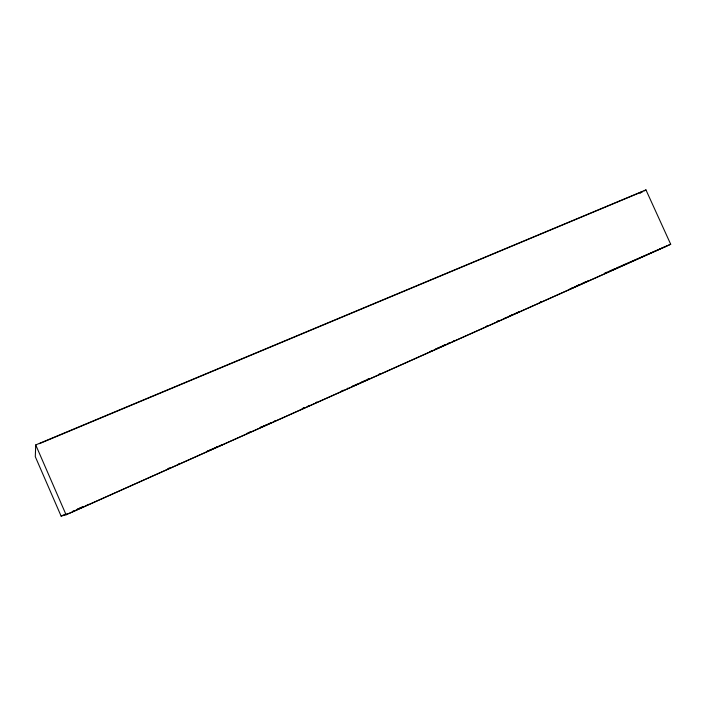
<?xml version="1.0" encoding="UTF-8"?>
<svg xmlns="http://www.w3.org/2000/svg" width="706" height="706" viewBox="0 0 706 706"><rect width="100%" height="100%" fill="white"/><g stroke="black" fill="none" stroke-linecap="round" stroke-linejoin="round"><path stroke-width="1.06" d="M35.724 444.93L35.3 456.694L61.104 516.086L66.09 514.798L670.7 244.267L645.964 189.914L35.724 444.93L66.09 514.798M640.068 192.835L641.992 191.785L39.404 443.668M640.157 193.073L642.089 192.023M644.022 190.964L645.964 189.914M569.76 289.116L574.975 286.839M261.246 426.927L260.673 427.148M260.232 427.651L266.824 424.765M247.135 433.193L247.621 433.007M430.536 351.394L430.095 351.597L431.631 350.944M87.615 504.684L88.338 504.349M365.84 380.366L366.423 380.102M315.961 402.57L316.835 402.164L315.75 402.623M347.423 388.353L347.784 388.159M274.343 421.394L275.446 420.873L274.466 421.288M178.715 463.816L179.695 463.365M505.258 317.974L505.999 317.629M587.542 280.997L587.913 280.803M72.78 511.276L74.042 510.703M453.499 340.927L454.32 340.557M497.977 321.053L498.824 320.648M219.61 445.857L222.346 444.603L221.569 444.93M261.061 427.271L263.973 425.956M304.233 407.75L302.168 408.703L304.41 407.733M367.738 379.113L368.691 378.681M379.131 374.074L380.075 373.65M352.638 386.208L353.688 385.732M249.183 432.266L250.754 431.56M364.799 380.843L361.657 382.246M431.428 350.988L432.707 350.405M441.735 346.452L444.312 345.287L439.714 347.281M516.801 312.873L518.928 311.902L518.045 312.281M570.386 288.833L572.778 287.757M581.567 283.9L583.006 283.23M612.587 269.824L613.514 269.41M623.689 264.926L624.616 264.512M77.678 509.061L79.813 508.108M80.572 507.861L82.734 506.89M212.983 448.734L206.479 451.681L211.729 449.378M215.868 447.533L217.863 446.642M355.118 385.088L356.812 384.329M269.533 423.556L271.439 422.7M61.104 516.086L65.128 514.286M578.161 285.118L579.697 284.439M341.527 391L343.337 390.189M440.138 347.167L434.631 349.62M580.191 284.518L576.776 286.045M213.671 448.425L217.06 446.916M265.853 425.109L271.695 422.515M666.685 246.041L69.629 513.191L64.325 514.665M616.312 268.156L617.988 267.406M447.339 343.681L449.113 342.895M510.288 315.706L512.088 314.902M436.061 348.905L437.914 348.084M307.754 406.25L309.669 405.394M359.778 383.093L352.294 386.394M83.317 506.537L76.31 509.758M583.05 282.947L586.059 281.615M508.294 316.659L511.788 315.114M513.88 314.108L516.96 312.749M576.149 286.248L581.073 284.077M444.039 345.146L445.61 344.449M360.563 382.661L363.961 381.152M167.896 468.652L169.652 467.875M218.895 446.104L220.431 445.424M576.193 286.036L577.296 285.559M604.442 273.284L607.451 271.96M609.207 271.175L615.482 268.448M617.273 267.645L670.7 244.267M497.209 321.354L498.215 320.912M486.363 326.216L487.361 325.775M506.873 317.285L504.966 318.106M623.989 264.759L624.801 264.406M612.34 269.957L613.135 269.613M365.231 380.596L366.105 380.216M87.182 504.834L88.109 504.428M540.902 301.841L540.258 302.142L540.875 301.841"/></g></svg>
